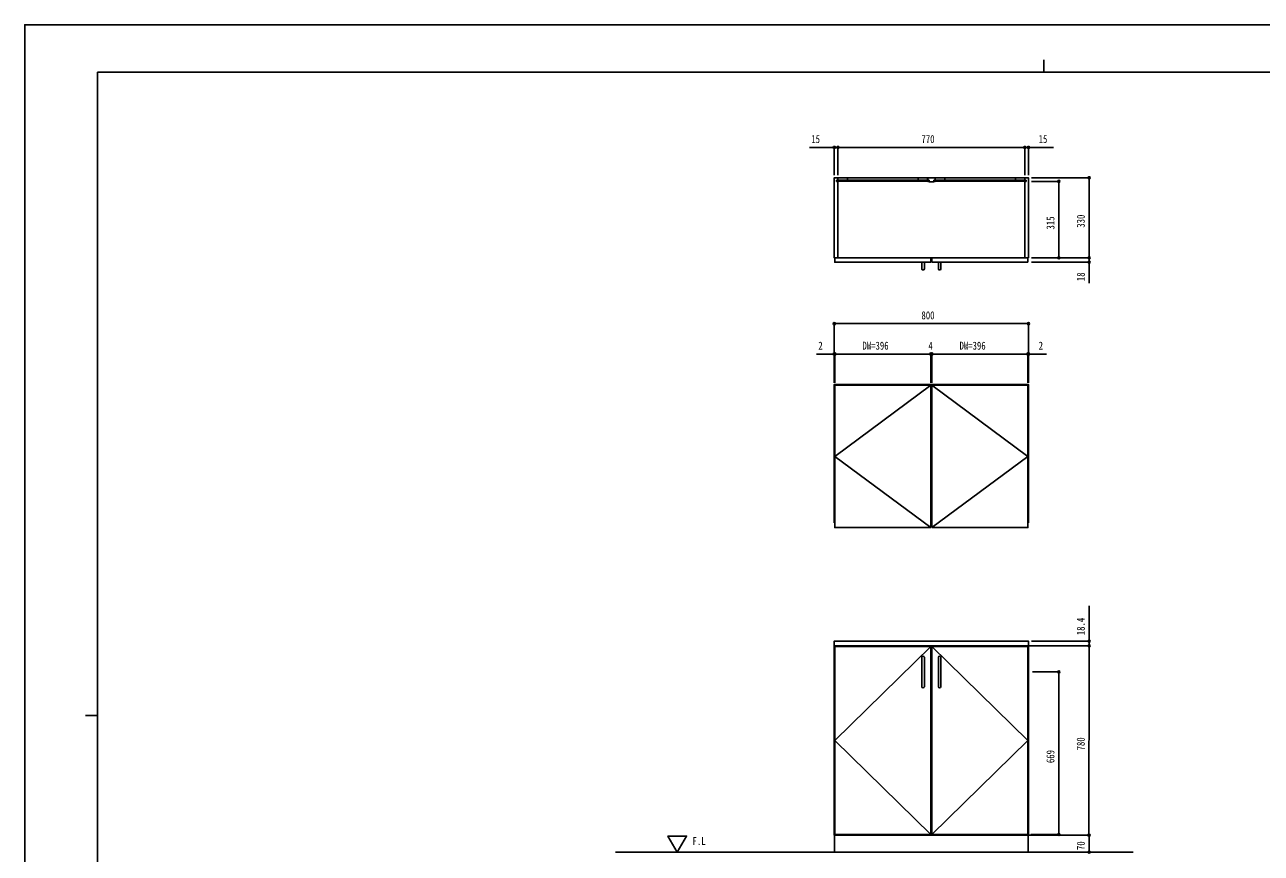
# Model space of a CAD drawing. Units: millimetres, scale not verified. Extents: x -4205 to 4205, y -2970 to 2970.
# Drawn here: x -4205 to 890, y -442 to 2970 of the extents above; entities that cross this region are included whole.
import ezdxf
from ezdxf.enums import TextEntityAlignment as Align

# ---------------------------------------------------------------- set-up
doc = ezdxf.new("R2010")
doc.units = ezdxf.units.MM
doc.header["$LTSCALE"] = 20
for name, color, linetype in [('0-1_USER1', 3, 'Continuous'), ('0-2_YKK_11', 7, 'Continuous'), ('0-3_YKK_12', 2, 'Continuous'), ('0-4_YKK_13', 4, 'Continuous'), ('0-5_YKK_D', 6, 'Continuous'), ('0-6_YKK_ZWAK', 7, 'Continuous'), ('0-7_YSS_K', 3, 'Continuous')]:
    doc.layers.add(name, color=color, linetype=linetype)
doc.styles.add('ＭＳ ゴシック', font='')
doc.styles.get('ＭＳ ゴシック').set_extended_font_data('MS Gothic')

msp = doc.modelspace()

# ---------------------------------------------------------------- linework, layer by layer
at = {"layer": '0-2_YKK_11'}
for p, q in [((-466.97, 919), (-470.97, 919)), ((-68.98, 919), (-70.97, 919)), ((-866.98, 899), (-866.97, 899))]:
    msp.add_line(p, q, dxfattribs=at)
at = {"layer": '0-3_YKK_12'}
for p, q in [((-859.48, 2330), (-853.98, 2330)), ((-859.48, 2325), (-859.48, 2330)), ((-859.48, 2325), (-853.98, 2325)), ((-853.98, 2330), (-853.98, 2340)), ((-853.98, 2010), (-853.98, 2325)), ((-814.98, 2340), (-523.98, 2340)), ((-483.98, 2340), (-453.98, 2340)), ((-483.98, 2340), (-483.98, 2330)), ((-483.98, 2330), (-478.48, 2330)), ((-483.98, 2325), (-478.48, 2325)), ((-483.98, 2325), (-483.98, 2324)), ((-483.98, 2324), (-478.48, 2323)), ((-478.48, 2330), (-478.48, 2325)), ((-478.48, 2323), (-459.48, 2323)), ((-459.48, 2330), (-453.98, 2330)), ((-459.48, 2330), (-459.48, 2325)), ((-459.48, 2325), (-453.98, 2325)), ((-459.48, 2323), (-453.98, 2324)), ((-453.98, 2340), (-453.98, 2330)), ((-453.98, 2325), (-453.98, 2324)), ((-122.98, 2340), (-413.98, 2340)), ((-83.98, 2340), (-83.98, 2330)), ((-83.98, 2330), (-78.98, 2330)), ((-83.98, 2325), (-78.98, 2325)), ((-83.98, 2325), (-83.98, 2010)), ((-78.98, 2330), (-78.98, 2325)), ((-70.98, 1192.5), (-466.98, 1486)), ((-466.97, 899), (-70.97, 1192.5)), ((-868.98, 919), (-866.97, 919))]:
    msp.add_line(p, q, dxfattribs=at)
for points in [[(-68.98, 2010), (-868.98, 2010), (-868.98, 2340), (-68.98, 2340)], [(-858.98, 2325.5), (-479.98, 2325.5), (-479.98, 2329.5), (-858.98, 2329.5)], [(-853.98, 2329.5), (-814.98, 2329.5), (-814.98, 2340), (-853.98, 2340)], [(-484.98, 2329.5), (-523.98, 2329.5), (-523.98, 2340), (-484.98, 2340)], [(-78.98, 2325.5), (-457.98, 2325.5), (-457.98, 2329.5), (-78.98, 2329.5)], [(-452.98, 2329.5), (-413.98, 2329.5), (-413.98, 2340), (-452.98, 2340)], [(-83.98, 2329.5), (-122.98, 2329.5), (-122.98, 2340), (-83.98, 2340)], [(-470.98, 1992), (-866.98, 1992), (-866.98, 2010), (-470.98, 2010)], [(-70.98, 1992), (-466.98, 1992), (-466.98, 2010), (-70.98, 2010)], [(-470.98, 899), (-866.98, 899), (-866.98, 1486), (-470.98, 1486)], [(-466.98, 899), (-70.98, 899), (-70.98, 1486), (-466.98, 1486)], [(-869.73, 412.6), (-68.23, 412.6), (-68.23, 431), (-869.73, 431)], [(-868.98, -367.4), (-68.98, -367.4), (-68.98, 412.6), (-868.98, 412.6)], [(-866.98, -364.4), (-470.98, -364.4), (-470.98, 409.6), (-866.98, 409.6)], [(-70.98, -364.4), (-466.98, -364.4), (-466.98, 409.6), (-70.98, 409.6)], [(-867.98, -437.4), (-69.98, -437.4), (-69.98, -367.4), (-867.98, -367.4)]]:
    msp.add_lwpolyline(points, close=True, dxfattribs=at)
for points in [[(-68.98, 919), (-68.98, 1489), (-868.98, 1489), (-868.98, 919)], [(-470.98, 1486), (-866.98, 1192.5), (-470.98, 899)], [(-470.98, 409.6), (-866.98, 22.6), (-470.98, -364.4)], [(-466.98, -364.4), (-70.98, 22.6), (-466.98, 409.6)]]:
    msp.add_lwpolyline(points, dxfattribs=at)
at = {"layer": '0-4_YKK_13'}
for p, q in [((-507.98, 1992), (-497.98, 1992)), ((-507.98, 1964.34), (-507.98, 1992)), ((-497.98, 1964.34), (-497.98, 1992)), ((-439.98, 1992), (-429.98, 1992)), ((-439.98, 1964.34), (-439.98, 1992)), ((-429.98, 1964.34), (-429.98, 1992)), ((-507.98, 365.76), (-507.98, 243.44)), ((-497.98, 365.76), (-497.98, 243.44)), ((-439.98, 365.76), (-439.98, 243.44)), ((-429.98, 365.76), (-429.98, 243.44))]:
    msp.add_line(p, q, dxfattribs=at)
for centre, start, end in [((-502.98, 1965.05), 188.0693, 351.9307), ((-434.98, 1965.05), 188.0693, 351.9307), ((-502.98, 365.06), 8.0102, 171.9898), ((-434.98, 365.06), 8.0102, 171.9898), ((-502.98, 244.15), 188.0102, 351.9898), ((-434.98, 244.15), 188.0102, 351.9898)]:
    msp.add_arc(centre, 5.05, start, end, dxfattribs=at)
at = {"layer": '0-5_YKK_D'}
for p, q in [((-868.98, 2465), (-971.78, 2465)), ((-868.98, 2351), (-868.98, 2466)), ((-853.98, 2465), (-868.98, 2465)), ((-853.98, 2351), (-853.98, 2466)), ((-853.98, 2351), (-853.98, 2466)), ((-853.98, 2465), (-836.98, 2465)), ((-83.98, 2465), (-853.98, 2465)), ((-83.98, 2465), (-100.98, 2465)), ((-83.98, 2351), (-83.98, 2466)), ((-83.98, 2351), (-83.98, 2466)), ((-83.98, 2465), (-68.98, 2465)), ((-68.98, 2351), (-68.98, 2466)), ((-68.98, 2465), (33.82, 2465)), ((-55.97, 2340), (182.02, 2340)), ((-55.97, 2325), (57.02, 2325)), ((56.02, 2010), (56.02, 2325)), ((181.02, 2340), (181.02, 2010)), ((-55.97, 2010), (182.02, 2010)), ((-55.97, 2010), (57.02, 2010)), ((-55.97, 2010), (182.02, 2010)), ((-55.97, 1992), (182.02, 1992)), ((-868.98, 1495.64), (-868.98, 1740)), ((-68.98, 1739), (-868.98, 1739)), ((-68.98, 1495.64), (-68.98, 1740)), ((-868.98, 1614), (-942.98, 1614)), ((-868.98, 1495.64), (-868.98, 1615)), ((-866.98, 1614), (-868.98, 1614)), ((-866.98, 1495.64), (-866.98, 1615)), ((-866.98, 1495.64), (-866.98, 1615)), ((-866.98, 1614), (-849.98, 1614)), ((-866.98, 1614), (-470.98, 1614)), ((-470.98, 1614), (-487.98, 1614)), ((-470.98, 1495.64), (-470.98, 1615)), ((-470.98, 1495.64), (-470.98, 1615)), ((-466.98, 1614), (-470.98, 1614)), ((-466.98, 1495.64), (-466.98, 1615)), ((-466.98, 1495.64), (-466.98, 1615)), ((-466.98, 1614), (-449.98, 1614)), ((-70.98, 1614), (-466.98, 1614)), ((-70.98, 1614), (-87.98, 1614)), ((-70.98, 1495.64), (-70.98, 1615)), ((-70.98, 1495.64), (-70.98, 1615)), ((-70.98, 1614), (-68.98, 1614)), ((-68.98, 1495.64), (-68.98, 1615)), ((-68.98, 1614), (5.02, 1614)), ((-67.98, 412.6), (182.33, 412.28)), ((-55.97, 431), (182.02, 431)), ((-55.97, 412.6), (182.02, 412.6)), ((181.33, 412.28), (180.33, -367.72)), ((-51.98, 304.6), (57.02, 304.6)), ((56.02, -364.4), (56.02, 304.6)), ((-67.98, -367.4), (181.33, -367.72)), ((-58.98, -364.4), (57.02, -364.4)), ((-37.98, -367.4), (182.02, -367.4)), ((181.02, -367.4), (181.02, -437.4)), ((-37.98, -437.4), (182.02, -437.4))]:
    msp.add_line(p, q, dxfattribs=at)
for points in [[(181.02, 2010), (181.02, 1992), (181.02, 1906.2)], [(181.02, 412.6), (181.02, 431), (181.02, 576.8)]]:
    msp.add_lwpolyline(points, dxfattribs=at)
for centre in [(-868.98, 2465), (-853.98, 2465), (-853.98, 2465), (-83.98, 2465), (-83.98, 2465), (-68.98, 2465), (181.02, 2340), (56.02, 2325), (56.02, 2010), (181.02, 2010), (181.02, 2010), (181.02, 1992), (-868.98, 1739), (-68.98, 1739), (-868.98, 1614), (-866.98, 1614), (-866.98, 1614), (-470.98, 1614), (-470.98, 1614), (-466.98, 1614), (-466.98, 1614), (-70.98, 1614), (-70.98, 1614), (-68.98, 1614), (181.02, 431), (181.02, 412.6), (181.33, 412.28), (56.02, 304.6), (56.02, -364.4), (180.33, -367.72), (181.02, -367.4), (181.02, -437.4)]:
    msp.add_circle(centre, 4.25, dxfattribs=at)
at = {"layer": '0-6_YKK_ZWAK'}
for p, q in [((-4.98, 2825), (-4.98, 2775)), ((3895.02, 2775), (-3904.98, 2775)), ((-3904.98, -2525), (-3904.98, 2775)), ((-3954.98, 125), (-3904.98, 125))]:
    msp.add_line(p, q, dxfattribs=at)
msp.add_lwpolyline([(-4205, -2970), (4205, -2970), (4205, 2970), (-4205, 2970)], close=True, dxfattribs=at)
at = {"layer": '0-7_YSS_K'}
msp.add_line((362.38, -437.4), (-1771.26, -437.4), dxfattribs=at)
msp.add_lwpolyline([(-1516.14, -437.4), (-1477.97, -371.29), (-1554.31, -371.29)], close=True, dxfattribs=at)

# ---------------------------------------------------------------- texts
at = {"layer": '0-1_USER1', "style": 'ＭＳ ゴシック', "width": 0.8}
msp.add_text('F.L', height=32.99, dxfattribs=at).set_placement((-1453, -418), align=Align.BOTTOM_LEFT)
at = {"layer": '0-5_YKK_D', "style": 'ＭＳ ゴシック', "width": 0.8}
for s, p in [('15', (-963.78, 2473)), ('770', (-509.78, 2473)), ('15', (-26.98, 2473)), ('800', (-509.78, 1747)), ('2', (-934.98, 1622)), ('DW=396', (-752.98, 1622)), ('4', (-480.98, 1622)), ('DW=396', (-352.98, 1622)), ('2', (-26.98, 1622))]:
    msp.add_text(s, height=32.99, dxfattribs=at).set_placement(p, align=Align.BOTTOM_LEFT)
for s, rotation, p in [('315', 90, (48.02, 2126.7)), ('330', 90, (173.02, 2134.2)), ('18', 90, (173.02, 1914.2)), ('18.4', 90, (173.02, 456)), ('780', 89.927, (172.78, -18.51)), ('669', 90, (48.02, -70.7)), ('70', 90, (173.02, -428.8))]:
    msp.add_text(s, height=32.99, rotation=rotation, dxfattribs=at).set_placement(p, align=Align.BOTTOM_LEFT)

doc.saveas('drawing.dxf')
